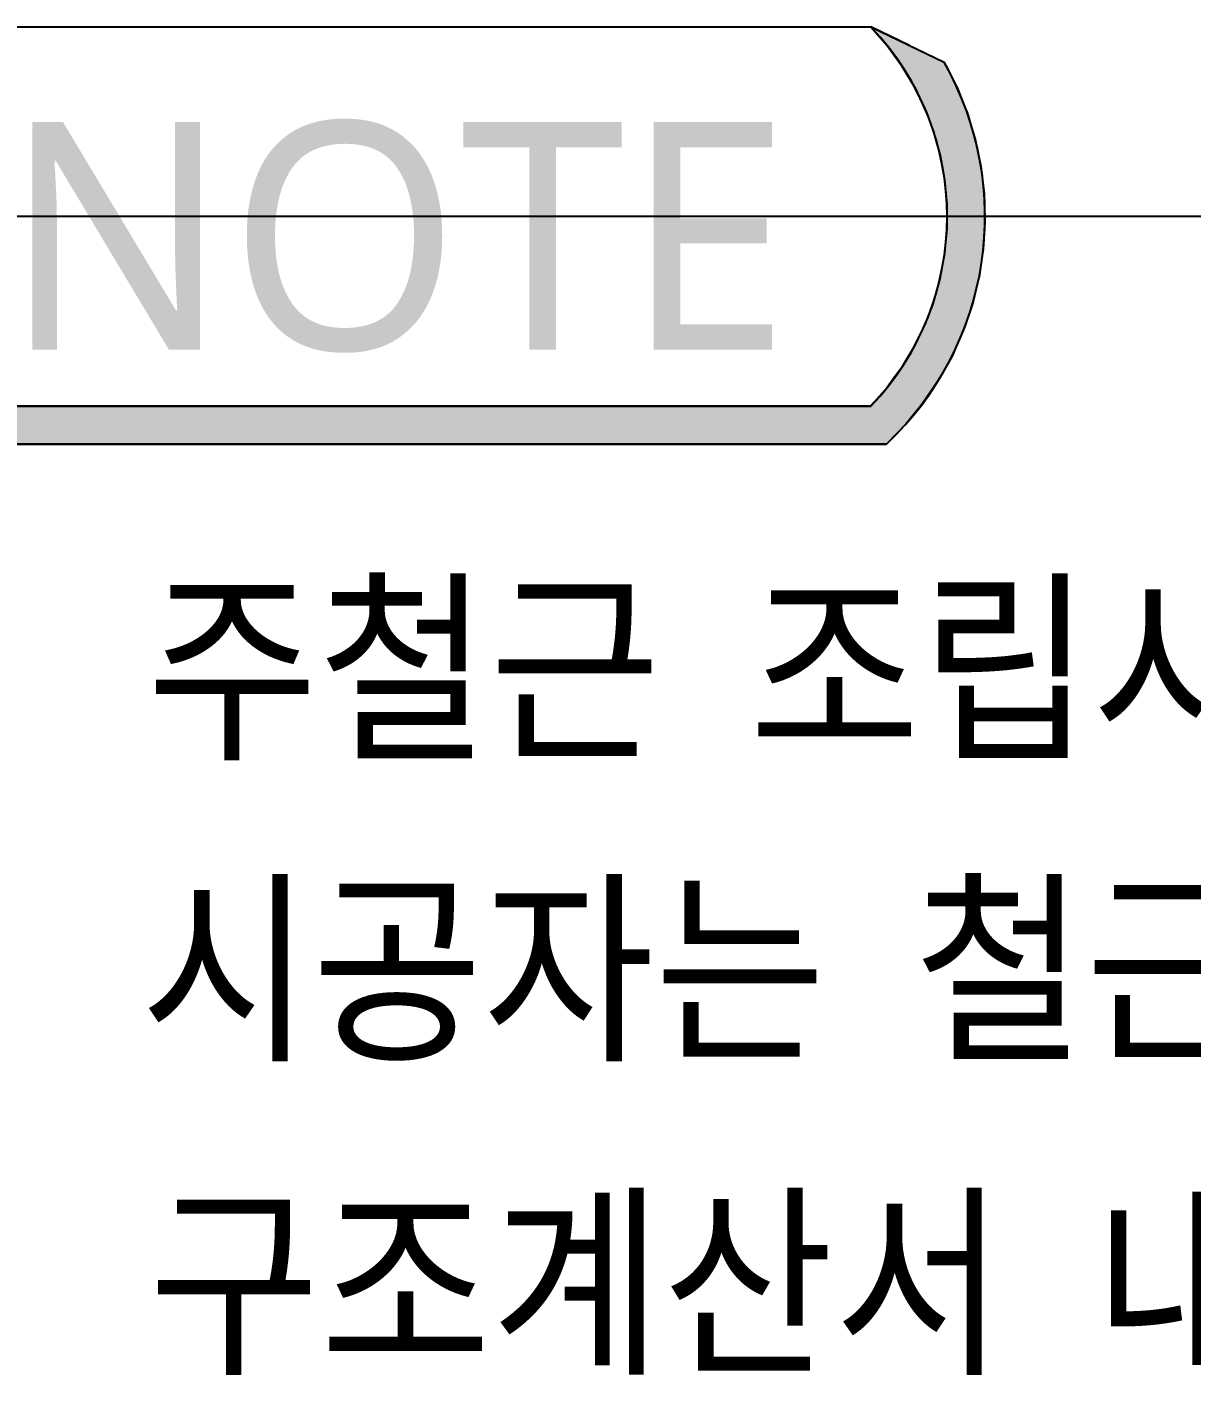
# Model space of a CAD drawing. Extents: x 2558 to 85222, y -662 to 28852.
# Drawn here: x 46930 to 48772, y 7591 to 9725 of the extents above; entities that cross this region are included whole.
import ezdxf
from ezdxf.enums import TextEntityAlignment as Align

# ---------------------------------------------------------------- set-up
doc = ezdxf.new("R2010")
doc.units = 0
doc.header["$MEASUREMENT"] = 0
doc.layers.get('0').update_dxf_attribs({"linetype": 'CONTINUOUS'})
doc.layers.add('T40', color=3, linetype='CONTINUOUS')
doc.layers.add('TABLE', color=7, linetype='CONTINUOUS')
doc.styles.add('견고딕', font='malgun.ttf')
doc.styles.add('돋움체', font='DotumChe.ttf')

# ---------------------------------------------------------------- blocks, each defined once
blk = doc.blocks.new('RCSTD3_DETAIL_OUTLINE')
at = {"layer": 'TABLE'}
for p, q in [((886.403362, 4409.025399), (2570.65127, 4409.025399)), ((2570.65127, 4409.025399), (2686.492807, 4353.431779)), ((2570.65127, 4409.025399), (2570.65127, 4409.025399)), ((9819.697423, 4109.359645), (676.399227, 4109.025399)), ((2570.65127, 3809.025399), (886.403362, 3809.025399)), ((2595.266604, 3749.025399), (946.403362, 3749.025399))]:
    blk.add_line(p, q, dxfattribs=at)
at = {"layer": 'TABLE', "color": 2, "linetype": 'CONTINUOUS'}
for p, q in [((2631.716961, 4379.719306), (2570.65127, 4409.025399)), ((2570.65127, 4409.025399), (2596.339056, 4379.719306)), ((2596.339056, 4379.719306), (2615.495047, 4353.431779)), ((2631.716961, 4379.719306), (2686.492807, 4353.431779)), ((2615.495047, 4353.431779), (2619.290076, 4348.223908)), ((2686.492807, 4353.431779), (2689.162999, 4348.223908)), ((2619.290076, 4348.223908), (2639.318708, 4314.793931)), ((2689.162999, 4348.223908), (2706.303292, 4314.793931)), ((2639.538901, 4314.337878), (2656.262965, 4279.69975)), ((2706.303292, 4314.793931), (2706.537121, 4314.337878)), ((2706.537121, 4314.337878), (2720.560793, 4279.69975)), ((2656.262965, 4279.69975), (2658.551949, 4273.615756)), ((2658.551949, 4273.615756), (2669.985806, 4243.225196)), ((2720.560793, 4279.69975), (2723.023973, 4273.615756)), ((2723.023973, 4273.615756), (2732.278839, 4243.225196)), ((2669.985806, 4243.225196), (2673.204978, 4231.588357)), ((2673.204978, 4231.588357), (2680.376245, 4205.665268)), ((2732.278839, 4243.225196), (2735.822616, 4231.588357)), ((2735.822616, 4231.588357), (2741.253843, 4205.665268)), ((2680.376245, 4205.665268), (2683.482278, 4188.588977)), ((2741.253843, 4205.665268), (2744.83155, 4188.588977)), ((2683.482278, 4188.588977), (2687.350245, 4167.32374)), ((2744.83155, 4188.588977), (2747.340555, 4167.32374)), ((2687.350245, 4167.32374), (2689.367707, 4144.958622)), ((2747.340555, 4167.32374), (2749.979331, 4144.958622)), ((2689.367707, 4144.958622), (2690.851404, 4128.51071)), ((2749.979331, 4144.958622), (2750.445931, 4128.51071)), ((2690.851404, 4128.51071), (2690.851404, 4101.0433)), ((2750.445931, 4128.51071), (2751.225134, 4101.0433)), ((2690.851404, 4101.0433), (2690.851404, 4089.540088)), ((2751.225134, 4101.0433), (2750.525778, 4089.540088)), ((2690.851404, 4089.540088), (2687.933355, 4057.19128)), ((2750.525778, 4089.540088), (2748.55908, 4057.19128)), ((2687.933355, 4057.19128), (2687.350245, 4050.727057)), ((2748.55908, 4057.19128), (2747.583401, 4050.727057)), ((2687.350245, 4050.727057), (2680.62449, 4013.750328)), ((2747.583401, 4050.727057), (2742.002311, 4013.750328)), ((2680.376245, 4012.38553), (2669.985806, 3974.825602)), ((2680.62449, 4013.750328), (2680.376245, 4012.38553)), ((2741.669931, 4012.38553), (2732.522684, 3974.825602)), ((2742.002311, 4013.750328), (2741.669931, 4012.38553)), ((2668.570934, 3971.06495), (2656.262965, 3938.351048)), ((2669.985806, 3974.825602), (2668.570934, 3971.06495)), ((2731.606825, 3971.06495), (2720.475664, 3938.351048)), ((2732.522684, 3974.825602), (2731.606825, 3971.06495)), ((2651.976765, 3929.473663), (2639.318708, 3903.256867)), ((2656.262965, 3938.351048), (2651.976765, 3929.473663)), ((2717.455064, 3929.473663), (2705.839936, 3903.256867)), ((2720.475664, 3938.351048), (2717.455064, 3929.473663)), ((2630.96062, 3889.306303), (2619.290076, 3869.82689)), ((2639.318708, 3903.256867), (2630.96062, 3889.306303)), ((2699.659258, 3889.306303), (2688.861916, 3869.82689)), ((2705.839936, 3903.256867), (2699.659258, 3889.306303)), ((2619.290076, 3869.82689), (2605.484315, 3850.881416)), ((2688.861916, 3869.82689), (2678.360535, 3850.881416)), ((2605.484315, 3850.881416), (2596.339056, 3838.331492)), ((2678.360535, 3850.881416), (2669.862498, 3838.331492)), ((2596.339056, 3838.331492), (2575.453213, 3814.503729)), ((2669.862498, 3838.331492), (2653.727804, 3814.503729)), ((886.403363, 3809.025399), (2570.65127, 3809.025399)), ((2575.453213, 3814.503729), (2570.65127, 3809.025399)), ((2649.258593, 3809.025399), (2625.956414, 3780.461734)), ((2653.727804, 3814.503729), (2649.258593, 3809.025399)), ((2625.956414, 3780.461734), (2595.266604, 3749.025399)), ((946.403363, 3749.025399), (2595.266604, 3749.025399))]:
    blk.add_line(p, q, dxfattribs=at)
at = {"layer": 'TABLE'}
for centre, radius, start, end in [((2257.954913, 4109.025399), 433.334757, 316.187119, 43.812881), ((2257.955067, 4109.025399), 493.334646, 313.136422, 29.697253)]:
    blk.add_arc(centre, radius, start, end, dxfattribs=at)
at = {"layer": 'TABLE', "color": 2, "linetype": 'CONTINUOUS'}
for points in [[(2570.65127, 4409.025399), (2596.339056, 4379.719306), (2631.716961, 4379.719306)], [(2596.339056, 4379.719306), (2615.495047, 4353.431779), (2686.492807, 4353.431779)], [(2615.495047, 4353.431779), (2619.290076, 4348.223908), (2689.162999, 4348.223908)], [(2619.290076, 4348.223908), (2639.318708, 4314.793931), (2706.303292, 4314.793931)], [(2639.318708, 4314.793931), (2639.538901, 4314.337878), (2706.537121, 4314.337878)], [(2639.538901, 4314.337878), (2656.262965, 4279.69975), (2720.560793, 4279.69975)], [(2656.262965, 4279.69975), (2658.551949, 4273.615756), (2723.023973, 4273.615756)], [(2658.551949, 4273.615756), (2669.985806, 4243.225196), (2732.278839, 4243.225196)], [(2669.985806, 4243.225196), (2673.204978, 4231.588357), (2735.822616, 4231.588357)], [(2673.204978, 4231.588357), (2680.376245, 4205.665268), (2741.253843, 4205.665268)], [(2680.376245, 4205.665268), (2683.482278, 4188.588977), (2744.83155, 4188.588977)], [(2683.482278, 4188.588977), (2687.350245, 4167.32374), (2747.340555, 4167.32374)], [(2687.350245, 4167.32374), (2689.367707, 4144.958622), (2749.979331, 4144.958622)], [(2689.367707, 4144.958622), (2690.851404, 4128.51071), (2750.445931, 4128.51071)], [(2690.851404, 4128.51071), (2690.851404, 4101.0433), (2751.225134, 4101.0433)], [(2690.851404, 4101.0433), (2690.851404, 4089.540088), (2750.525778, 4089.540088)], [(2690.851404, 4089.540088), (2687.933355, 4057.19128), (2748.55908, 4057.19128)], [(2687.933355, 4057.19128), (2687.350245, 4050.727057), (2747.583401, 4050.727057)], [(2687.350245, 4050.727057), (2680.62449, 4013.750328), (2742.002311, 4013.750328)], [(2680.376245, 4012.38553), (2669.985806, 3974.825602), (2732.522684, 3974.825602)], [(2680.62449, 4013.750328), (2680.376245, 4012.38553), (2741.669931, 4012.38553)], [(2668.570934, 3971.06495), (2656.262965, 3938.351048), (2720.475664, 3938.351048)], [(2669.985806, 3974.825602), (2668.570934, 3971.06495), (2731.606825, 3971.06495)], [(2651.976765, 3929.473663), (2639.318708, 3903.256867), (2705.839936, 3903.256867)], [(2656.262965, 3938.351048), (2651.976765, 3929.473663), (2717.455064, 3929.473663)], [(2630.96062, 3889.306303), (2619.290076, 3869.82689), (2688.861916, 3869.82689)], [(2639.318708, 3903.256867), (2630.96062, 3889.306303), (2699.659258, 3889.306303)], [(2619.290076, 3869.82689), (2605.484315, 3850.881416), (2678.360535, 3850.881416)], [(2605.484315, 3850.881416), (2596.339056, 3838.331492), (2669.862498, 3838.331492)], [(2596.339056, 3838.331492), (2575.453213, 3814.503729), (2653.727804, 3814.503729)], [(886.403363, 3809.025399), (914.967028, 3780.461734), (2625.956414, 3780.461734)], [(886.403363, 3809.025399), (886.403363, 3809.025399), (2570.65127, 3809.025399)], [(2575.453213, 3814.503729), (2570.65127, 3809.025399), (2649.258593, 3809.025399)], [(914.967028, 3780.461734), (946.403363, 3749.025399), (2595.266604, 3749.025399)], [(946.403363, 3749.025399), (946.403363, 3749.025399), (2595.266604, 3749.025399)]]:
    blk.add_solid(points, dxfattribs=at)
at = {"layer": 'TABLE', "color": 2, "linetype": 'CONTINUOUS', "extrusion": (0, 0, -1)}
for points in [[(-2596.339056, 4379.719306), (-2631.716961, 4379.719306), (-2686.492807, 4353.431779)], [(-2615.495047, 4353.431779), (-2686.492807, 4353.431779), (-2689.162999, 4348.223908)], [(-2619.290076, 4348.223908), (-2689.162999, 4348.223908), (-2706.303292, 4314.793931)], [(-2639.318708, 4314.793931), (-2706.303292, 4314.793931), (-2706.537121, 4314.337878)], [(-2639.538901, 4314.337878), (-2706.537121, 4314.337878), (-2720.560793, 4279.69975)], [(-2656.262965, 4279.69975), (-2720.560793, 4279.69975), (-2723.023973, 4273.615756)], [(-2658.551949, 4273.615756), (-2723.023973, 4273.615756), (-2732.278839, 4243.225196)], [(-2669.985806, 4243.225196), (-2732.278839, 4243.225196), (-2735.822616, 4231.588357)], [(-2673.204978, 4231.588357), (-2735.822616, 4231.588357), (-2741.253843, 4205.665268)], [(-2680.376245, 4205.665268), (-2741.253843, 4205.665268), (-2744.83155, 4188.588977)], [(-2683.482278, 4188.588977), (-2744.83155, 4188.588977), (-2747.340555, 4167.32374)], [(-2687.350245, 4167.32374), (-2747.340555, 4167.32374), (-2749.979331, 4144.958622)], [(-2689.367707, 4144.958622), (-2749.979331, 4144.958622), (-2750.445931, 4128.51071)], [(-2690.851404, 4128.51071), (-2750.445931, 4128.51071), (-2751.225134, 4101.0433)], [(-2690.851404, 4101.0433), (-2751.225134, 4101.0433), (-2750.525778, 4089.540088)], [(-2690.851404, 4089.540088), (-2750.525778, 4089.540088), (-2748.55908, 4057.19128)], [(-2687.933355, 4057.19128), (-2748.55908, 4057.19128), (-2747.583401, 4050.727057)], [(-2687.350245, 4050.727057), (-2747.583401, 4050.727057), (-2742.002311, 4013.750328)], [(-2680.376245, 4012.38553), (-2741.669931, 4012.38553), (-2732.522684, 3974.825602)], [(-2680.62449, 4013.750328), (-2742.002311, 4013.750328), (-2741.669931, 4012.38553)], [(-2668.570934, 3971.06495), (-2731.606825, 3971.06495), (-2720.475664, 3938.351048)], [(-2669.985806, 3974.825602), (-2732.522684, 3974.825602), (-2731.606825, 3971.06495)], [(-2651.976765, 3929.473663), (-2717.455064, 3929.473663), (-2705.839936, 3903.256867)], [(-2656.262965, 3938.351048), (-2720.475664, 3938.351048), (-2717.455064, 3929.473663)], [(-2630.96062, 3889.306303), (-2699.659258, 3889.306303), (-2688.861916, 3869.82689)], [(-2639.318708, 3903.256867), (-2705.839936, 3903.256867), (-2699.659258, 3889.306303)], [(-2619.290076, 3869.82689), (-2688.861916, 3869.82689), (-2678.360535, 3850.881416)], [(-2605.484315, 3850.881416), (-2678.360535, 3850.881416), (-2669.862498, 3838.331492)], [(-2596.339056, 3838.331492), (-2669.862498, 3838.331492), (-2653.727804, 3814.503729)], [(-886.403363, 3809.025399), (-2649.258593, 3809.025399), (-2625.956414, 3780.461734)], [(-2575.453213, 3814.503729), (-2653.727804, 3814.503729), (-2649.258593, 3809.025399)], [(-914.967028, 3780.461734), (-2625.956414, 3780.461734), (-2595.266604, 3749.025399)]]:
    blk.add_solid(points, dxfattribs=at)
at = {"layer": 'T40', "style": '돋움체', "width": 0.9}
for s, p in [('주철근 조립시 응력포락선도를 참고하여 시공토록 한다.', (1425.134938, 3273.778864)), ('시공자는 철근 가공조립에 대한 Shop Drawing을 작성하여 감독원의 승인을 득한 후 시공하여야 한다. ', (1415.303337, 2797.883746)), ('구조계산서 내용과 설계도가 상이할때는 설계자에게 검토 요청하여 확인하여야 한다. ', (1428.118983, 2301.562498))]:
    blk.add_text(s, height=240, dxfattribs=at).set_placement(p)
at = {"layer": 'TABLE', "style": '견고딕'}
blk.add_text('NOTE', height=360, dxfattribs=at).set_placement((1820.581933, 4078.400027), align=Align.MIDDLE_CENTER)

msp = doc.modelspace()

# ---------------------------------------------------------------- block references
msp.add_blockref('RCSTD3_DETAIL_OUTLINE', (45694.560475, 5315.59351))

doc.saveas('drawing.dxf')
